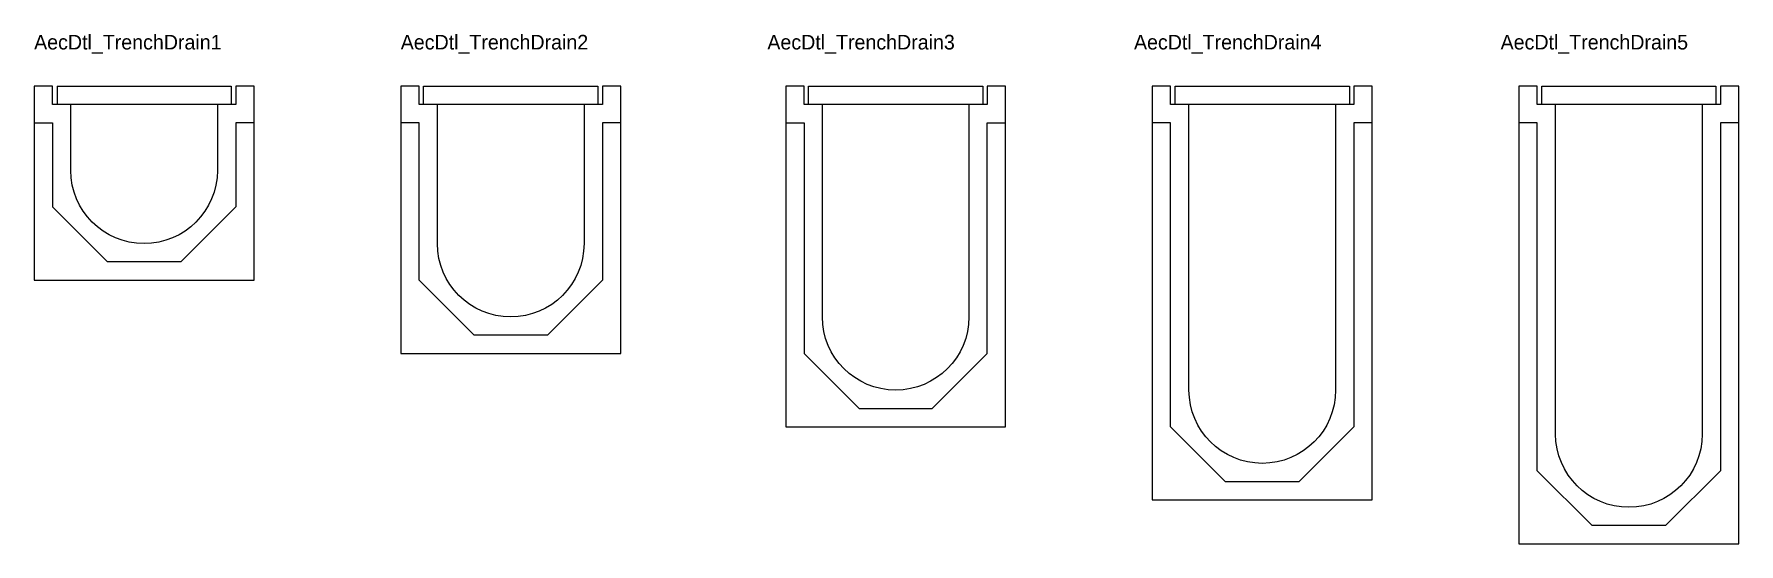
# Model space of a CAD drawing. Header units: inches. Extents: x 5.5 to 52, y 1 to 14.9.
import ezdxf

# ---------------------------------------------------------------- set-up
doc = ezdxf.new("R2010")
doc.units = ezdxf.units.IN
doc.header["$MEASUREMENT"] = 0
doc.layers.add('FINE', color=70, linetype='Continuous')
doc.layers.add('THIN', color=151, linetype='Continuous')

# ---------------------------------------------------------------- blocks, each defined once
blk = doc.blocks.new('AecDtl_TrenchDrain1')
at = {"layer": 'FINE'}
for p, q in [((-3, -1), (-2.5, -1)), ((-2.5, -1), (-2.5, -3.3)), ((3, -1), (2.5, -1)), ((2.5, -1), (2.5, -3.3)), ((-2.5, -3.3), (-1, -4.8)), ((2.5, -3.3), (1, -4.8)), ((1, -4.8), (-1, -4.8))]:
    blk.add_line(p, q, dxfattribs=at)
at = {"layer": 'THIN'}
for p, q in [((-2.375, 0), (-2.375, -0.5)), ((2.375, 0), (2.375, -0.5))]:
    blk.add_line(p, q, dxfattribs=at)
blk.add_lwpolyline([(2, -2.3, -1), (-2, -2.3), (-2, -0.5), (-2.5, -0.5), (-2.5, 0), (-3, 0), (-3, -5.3), (3, -5.3), (3, 0), (2.5, 0), (2.5, -0.5), (2, -0.5)], format="xyb", close=True, dxfattribs=at)
for points in [[(-2.375, 0), (2.375, 0)], [(2.375, -0.5), (-2.375, -0.5)]]:
    blk.add_lwpolyline(points, dxfattribs=at)
blk = doc.blocks.new('AecDtl_TrenchDrain2')
at = {"layer": 'FINE'}
blk.add_lwpolyline([(3, -1), (2.5, -1), (2.5, -5.3), (1, -6.8), (-1, -6.8), (-2.5, -5.3), (-2.5, -1), (-3, -1)], dxfattribs=at)
at = {"layer": 'THIN'}
blk.add_lwpolyline([(2, -4.3, -1), (-2, -4.3), (-2, -0.5), (-2.5, -0.5), (-2.5, 0), (-3, 0), (-3, -7.3), (3, -7.3), (3, 0), (2.5, 0), (2.5, -0.5), (2, -0.5)], format="xyb", close=True, dxfattribs=at)
blk.add_lwpolyline([(-2.375, 0), (2.375, 0), (2.375, -0.5), (-2.375, -0.5)], close=True, dxfattribs=at)
blk = doc.blocks.new('AecDtl_TrenchDrain3')
at = {"layer": 'FINE'}
blk.add_lwpolyline([(-3, -1), (-2.5, -1), (-2.5, -7.3), (-1, -8.8), (1, -8.8), (2.5, -7.3), (2.5, -1), (3, -1)], dxfattribs=at)
at = {"layer": 'THIN'}
blk.add_lwpolyline([(2, -6.3, -1), (-2, -6.3), (-2, -0.5), (-2.5, -0.5), (-2.5, 0), (-3, 0), (-3, -9.3), (3, -9.3), (3, 0), (2.5, 0), (2.5, -0.5), (2, -0.5)], format="xyb", close=True, dxfattribs=at)
blk.add_lwpolyline([(-2.375, 0), (2.375, 0), (2.375, -0.5), (-2.375, -0.5)], close=True, dxfattribs=at)
blk = doc.blocks.new('AecDtl_TrenchDrain4')
at = {"layer": 'FINE'}
blk.add_lwpolyline([(3, -1), (2.5, -1), (2.5, -9.3), (1, -10.8), (-1, -10.8), (-2.5, -9.3), (-2.5, -1), (-3, -1)], dxfattribs=at)
at = {"layer": 'THIN'}
blk.add_lwpolyline([(2, -8.3, -1), (-2, -8.3), (-2, -0.5), (-2.5, -0.5), (-2.5, 0), (-3, 0), (-3, -11.3), (3, -11.3), (3, 0), (2.5, 0), (2.5, -0.5), (2, -0.5)], format="xyb", close=True, dxfattribs=at)
blk.add_lwpolyline([(2.375, 0), (2.375, -0.5), (-2.375, -0.5), (-2.375, 0)], close=True, dxfattribs=at)
blk = doc.blocks.new('AecDtl_TrenchDrain5')
at = {"layer": 'FINE'}
blk.add_lwpolyline([(3, -1), (2.5, -1), (2.5, -10.5), (1, -12), (-1, -12), (-2.5, -10.5), (-2.5, -1), (-3, -1)], dxfattribs=at)
at = {"layer": 'THIN'}
blk.add_lwpolyline([(2, -9.5, -1), (-2, -9.5), (-2, -0.5), (-2.5, -0.5), (-2.5, 0), (-3, 0), (-3, -12.5), (3, -12.5), (3, 0), (2.5, 0), (2.5, -0.5), (2, -0.5)], format="xyb", close=True, dxfattribs=at)
blk.add_lwpolyline([(2.375, 0), (2.375, -0.5), (-2.375, -0.5), (-2.375, 0)], close=True, dxfattribs=at)

msp = doc.modelspace()

# ---------------------------------------------------------------- block references
for name, p in [('AecDtl_TrenchDrain1', (8.5, 13.5)), ('AecDtl_TrenchDrain2', (18.5, 13.5)), ('AecDtl_TrenchDrain3', (29, 13.5)), ('AecDtl_TrenchDrain4', (39, 13.5)), ('AecDtl_TrenchDrain5', (49, 13.5))]:
    msp.add_blockref(name, p)

# ---------------------------------------------------------------- texts
for s, p in [('AecDtl_TrenchDrain1', (5.5, 14.5)), ('AecDtl_TrenchDrain2', (15.5, 14.5)), ('AecDtl_TrenchDrain3', (25.5, 14.5)), ('AecDtl_TrenchDrain4', (35.5, 14.5)), ('AecDtl_TrenchDrain5', (45.5, 14.5))]:
    msp.add_text(s, height=0.4).set_placement(p)

doc.saveas('drawing.dxf')
